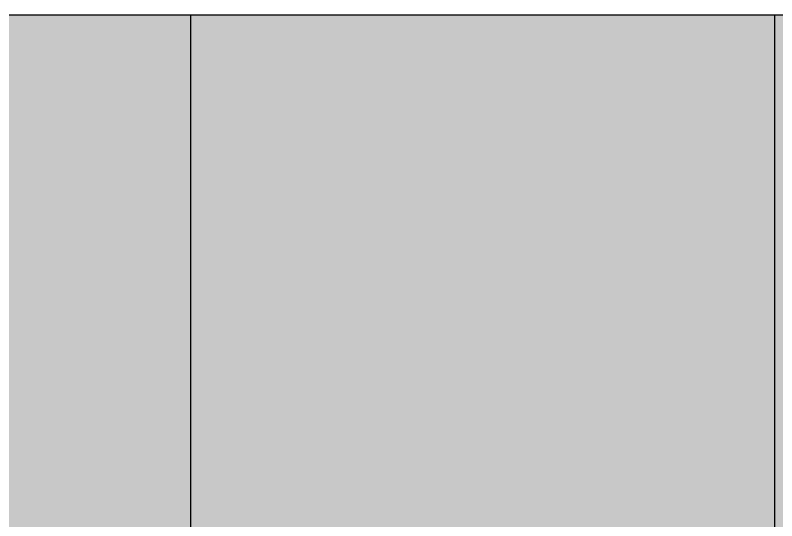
# Model space of a CAD drawing. Header units: millimetres. Extents: x -1030105 to 906887, y -616134 to 1220667.
# Drawn here: x -103482 to -95267, y 568321 to 573772 of the extents above; entities that cross this region are included whole.
import ezdxf
from ezdxf.enums import TextEntityAlignment as Align

# ---------------------------------------------------------------- set-up
doc = ezdxf.new("R2010")
doc.units = ezdxf.units.MM
doc.header["$MEASUREMENT"] = 0
doc.linetypes.add('CENTER', pattern=[2, 1.25, -0.25, 0.25, -0.25])
doc.linetypes.add('DASHED', pattern=[0.75, 0.5, -0.25])
doc.layers.add('A-Wall', color=6, linetype='Continuous', lineweight=9)
doc.layers.add('KTCQ CẢNH QUAN', color=192, linetype='Continuous')
doc.styles.add('Arial_Bold', font='arialbd.ttf')

# ---------------------------------------------------------------- blocks, each defined once
blk = doc.blocks.new('*U1487')
at = {"color": 8, "linetype": 'CENTER', "ltscale": 500}
blk.add_line((-6401.948, 7821.122), (-6401.948, 8224.898), dxfattribs=at)
at = {"style": 'Arial_Bold'}
blk.add_attdef('TRUC', text='', height=2.5, dxfattribs=at).set_placement((-6401.948, 7811.818), align=Align.MIDDLE_CENTER)
blk = doc.blocks.new('TRỤC')
at = {"color": 0, "xscale": 199.9999999999901, "yscale": 199.9999999999901, "zscale": 199.9999999999901}
for p in [(1280389.6, -1575802.3), (1286689.6, -1575802.3)]:
    blk.add_blockref('*U1487', p, dxfattribs=at)
blk = doc.blocks.new('TƯỜNG KIẾN TRÚC')
at = {"color": 0}
blk.add_lwpolyline([(-59109.5, -10951.4, 0.300771), (-59433.5, -20978, -0.110927), (-58325, -25392.9, 0.274496), (-54764.7, -30745.5), (-54870.1, -30916.7, -0.273743), (-58524.8, -25400.5, 0.110781), (-59608.3, -21075.5, -0.30031), (-59276.7, -10841.6, 0.12036), (-56712.1, -2725.5, -0.428868), (-44402, 7807), (-44423, 7608.1, 0.428893), (-56512.5, -2737.4, -0.120478)], format="xyb", close=True, dxfattribs=at)
blk = doc.blocks.new('KIẾN TRÚC')
h = blk.add_hatch(color=9)
h.dxf.hatch_style = 1
edge = h.paths.add_edge_path(flags=16)
edge.add_line((62282, 27412), (55232.8, 27412))
edge.add_arc((32545.5, 30716.7), 22926.7, 284.53695, 351.71258, ccw=False)
edge.add_line((38300.2, 8523.9), (13217.5, 8523.9))
edge.add_arc((23753.1, 24110.8), 18813.6, 227.76772, 235.9443, ccw=False)
edge.add_arc((7788.8, 12733.4), 4187, 236.05901, 322.43607, ccw=False)
edge.add_arc((13873.6, 18503.3), 12505.3, 190.83274, 227.66057, ccw=False)
edge.add_arc((25477.5, 20792.2), 24332.7, 180.68322, 190.99113, ccw=False)
edge.add_arc((3282.9, 20557.2), 2137.1, 101.08076, 181.4794, ccw=False)
edge.add_line((2872.2, 22654.5), (4986.1, 23013.1))
edge.add_arc((28039.7, 24288.4), 23088.9, 153.20143, 183.1663, ccw=False)
edge.add_arc((10232.3, 40544.6), 6483.1, 182.84011, 244.39627, ccw=False)
edge.add_arc((-6425, 39970.9), 10185.3, 1.42081, 26.70696)
edge.add_arc((10590.6, 49414.3), 9292.7, 144.71332, 211.57549, ccw=False)
edge.add_arc((-12326.2, 64090.2), 17935.6, 328.73754, 356.18995)
edge.add_arc((16735.3, 62308.6), 11181, 84.12439, 176.97619, ccw=False)
edge.add_arc((20709, 99752.5), 26473.2, 263.86537, 288.48696)
edge.add_arc((35667.4, 54479.7), 21207.1, 73.35107, 108.03024, ccw=False)
edge.add_arc((44765.5, 84516.2), 10177.4, 252.72587, 285.71301)
edge.add_arc((49659, 68416), 6655.6, 49.49954, 108.73112, ccw=False)
edge.add_arc((48035, 66009.8), 9545.5, -2.32883, 51.46764, ccw=False)
edge.add_line((57572.7, 65622), (49483.5, 65623.9))
edge.add_line((49483.5, 65623.9), (62282, 65623.9))
edge.add_line((62282, 65623.9), (62282, 27412))
h.paths.add_polyline_path([(0, 77895.5), (64428.5, 77895.5), (64428.5, -0.6), (-1.8, 0.6)])
at = {"layer": 'KTCQ CẢNH QUAN'}
blk.add_lwpolyline([(64428.5, 77895.5), (0, 77895.5), (0, 0), (64428.5, 0)], close=True, dxfattribs=at)
at = {"color": 3}
blk.add_blockref('TRỤC', (5188.8, 8718.3), dxfattribs=at)
at = {"layer": 'A-Wall'}
blk.add_blockref('TƯỜNG KIẾN TRÚC', (62285.8, 65615.6), dxfattribs=at)

msp = doc.modelspace()

# ---------------------------------------------------------------- linework, layer by layer
at = {"color": 1, "linetype": 'DASHED', "ltscale": 1000, "const_width": 50}
msp.add_lwpolyline([(-95670.364, 506057.713, -0.19761791), (-98776.491, 504407.853, -0.19338508), (-101327.467, 505136.268, -0.16208929), (-105187.325, 512029.486, -0.0450071), (-105631.937, 516378.538, -0.3659413), (-103906.296, 518530.956), (-101743.903, 518897.849, -0.13573939), (-99338.882, 530570.34, -0.27501789), (-103021.373, 536099.914, 0.1107815), (-104104.837, 540424.903, -0.30031009), (-103773.282, 550658.847, 0.12035997), (-101208.65, 558774.911, -0.42886811), (-88898.579, 569307.403, 0.10784716), (-77675.159, 570521.933, -0.15248199), (-65035.161, 570674.305, 0.14493581), (-59256.799, 570595.58, -0.2643588), (-52796.995, 569353.41, -0.2237263), (-49205.795, 561498.47), (-44496.55, 561500.412), (-44496.55, 523288.529), (-51545.676, 523288.529, -0.30113937), (-68478.283, 504400.412), (-93560.982, 504400.412, -0.03627546), (-95670.364, 506057.713)], format="xyb", dxfattribs=at)

# ---------------------------------------------------------------- block references
at = {"color": 3}
msp.add_blockref('KIẾN TRÚC', (-106778.5, 495876.5), dxfattribs=at)

doc.saveas('drawing.dxf')
